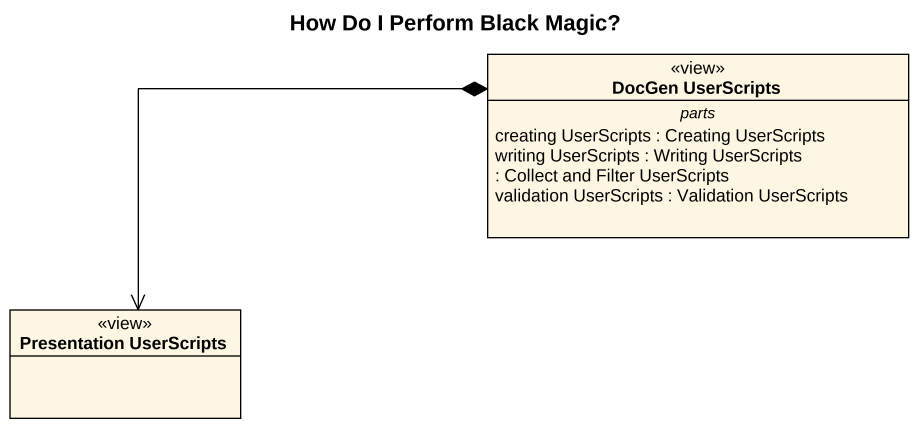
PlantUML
@startuml
title How Do I Perform Black Magic?
hide circle
hide empty members
class "DocGen UserScripts" as DocGen_UserScripts <<view>> {
  -- parts --
  creating UserScripts : Creating UserScripts
  writing UserScripts : Writing UserScripts
  : Collect and Filter UserScripts
  validation UserScripts : Validation UserScripts
}
class "Presentation UserScripts" as Presentation_UserScripts <<view>>
DocGen_UserScripts *-left-> Presentation_UserScripts
@enduml
